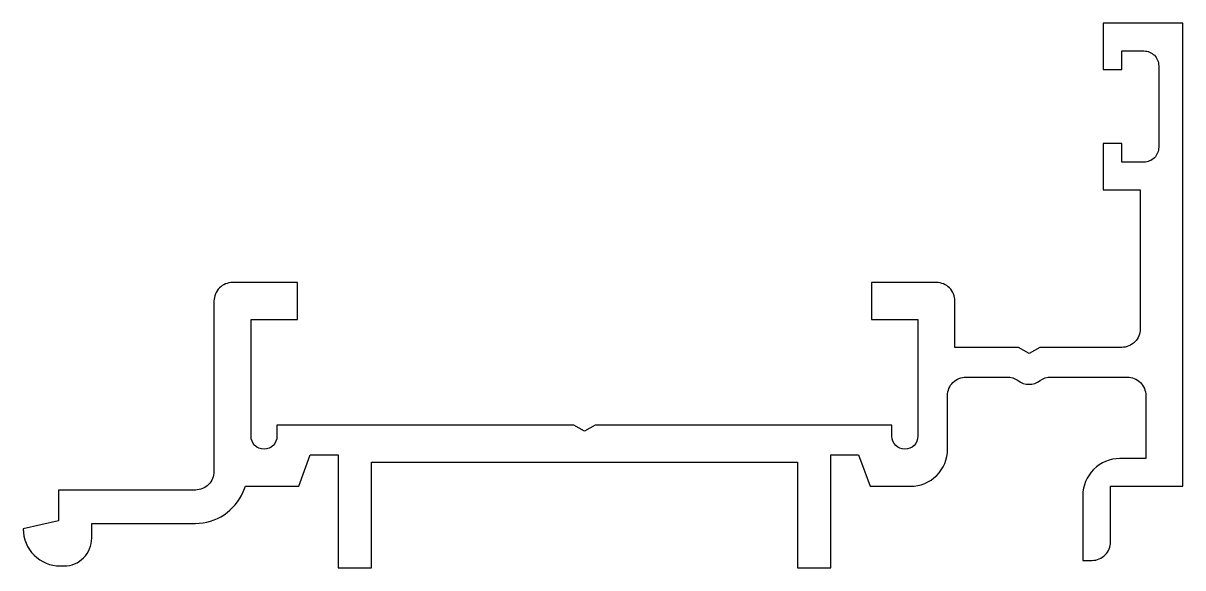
# Model space of a CAD drawing. Header units: millimetres. Extents: x 2.2 to 64.8, y -4.4 to 25.
import ezdxf

# ---------------------------------------------------------------- set-up
doc = ezdxf.new("R2010")
doc.units = ezdxf.units.MM

msp = doc.modelspace()

# ---------------------------------------------------------------- linework, layer by layer
msp.add_lwpolyline([(49.1, 3.3), (33.073, 3.3), (32.5, 2.969), (31.927, 3.3), (15.9, 3.3), (15.9, 2.7, -1), (14.5, 2.7), (14.5, 9), (17, 9), (17, 11), (13.5, 11, 0.414214), (12.5, 10), (12.5, 0.8, -0.414214), (11.5, -0.2), (4.1, -0.2), (4.1, -1.864), (2.2, -2.3, 0.414214), (4.2, -4.3), (4.4, -4.3, 0.414214), (5.9, -2.8), (5.9, -2), (11.5, -2, 0.300015), (14.074, -0.303), (14.203, 0), (17.081, 0), (17.7, 1.7), (19.2, 1.7), (19.2, -4.4), (21, -4.4), (21, 1.3), (44, 1.3), (44, -4.4), (45.8, -4.4), (45.8, 1.7), (47.3, 1.7), (47.919, 0), (50.1, 0, 0.414214), (52.1, 2), (52.1, 4.9, -0.414214), (53.1, 5.9), (55.31, 5.9, -0.160737), (55.905, 5.704, 0.329999), (57.095, 5.704, -0.160737), (57.69, 5.9), (61.8, 5.9, -0.414214), (62.8, 4.9), (62.8, 1.5), (61.4, 1.5, 0.414214), (59.4, -0.5), (59.4, -4), (59.9, -4, 0.414214), (60.9, -3), (60.9, 0), (64.8, 0), (64.8, 25), (60.5, 25), (60.5, 22.5), (61.5, 22.5), (61.5, 23.5), (62.7, 23.5, -0.414214), (63.5, 22.7), (63.5, 18.3, -0.414214), (62.7, 17.5), (61.5, 17.5), (61.5, 18.5), (60.5, 18.5), (60.5, 16), (62.5, 16), (62.5, 8.5, -0.414214), (61.5, 7.5), (57.073, 7.5), (56.5, 7.169), (55.927, 7.5), (52.5, 7.5), (52.5, 10, 0.414214), (51.5, 11), (48, 11), (48, 9), (50.5, 9), (50.5, 2.7, -1), (49.1, 2.7), (49.1, 3.3, 0.414214)], format="xyb", close=True)

doc.saveas('drawing.dxf')
